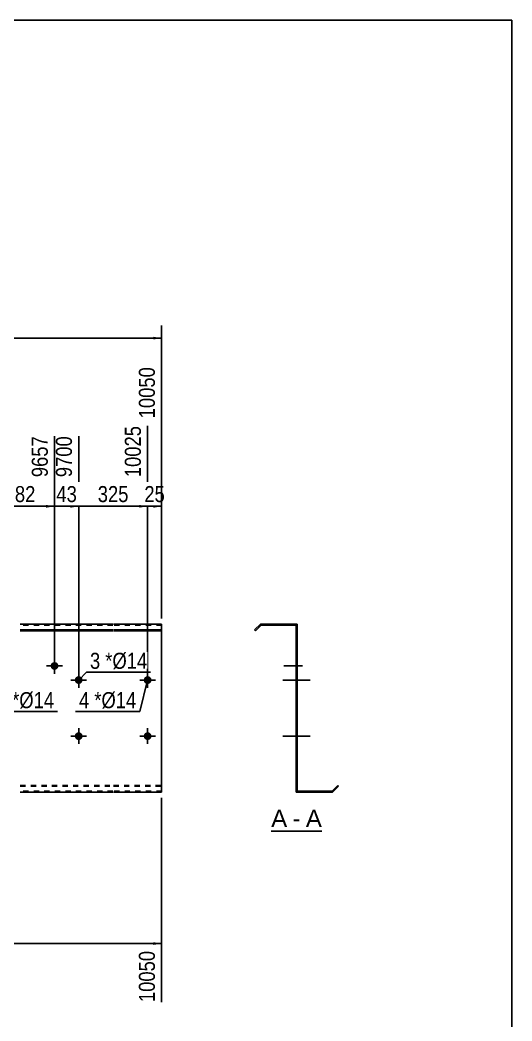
# Model space of a CAD drawing. Header units: millimetres. Extents: x -71 to 331, y -154 to 123.
# Drawn here: x 243.5 to 331.2, y -55.8 to 122.8 of the extents above; entities that cross this region are included whole.
import ezdxf

# ---------------------------------------------------------------- set-up
doc = ezdxf.new("R2010")
doc.units = ezdxf.units.MM
doc.linetypes.add('DXK_LINE_DOT1', pattern=[1.8814, 0.9407, -0.9407])
doc.styles.add('Arial', font='ARIAL.TTF', dxfattribs={"height": 0.2})
doc.styles.add('Arial Narrow', font='ARIALN.TTF', dxfattribs={"height": 0.2})

# ---------------------------------------------------------------- blocks, each defined once
blk = doc.blocks.new('Unknown-629084433-2157')
at = {"color": 5, "linetype": 'Continuous'}
for p, q in [((331.25, 122.75), (-68.75, 122.75)), ((331.25, -154.25), (331.25, 122.75))]:
    blk.add_line(p, q, dxfattribs=at)
blk = doc.blocks.new('Unknown-629084433-12 - 1245')
at = {"color": 7, "linetype": 'Continuous'}
blk.add_line((288.32, -21.95), (297.35, -21.95), dxfattribs=at)
at = {"color": 0, "linetype": 'Continuous'}
for points in [[(291.16, -21.2), (291.16, -18), (288.32, -18), (288.32, -21.2)], [(293.54, -21.2), (293.54, -18), (292.12, -18), (292.12, -21.2)], [(297.35, -21.2), (297.35, -18), (294.5, -18), (294.5, -21.2)]]:
    blk.add_wipeout(points, dxfattribs=at)
at = {"color": 96, "linetype": 'Continuous', "style": 'Arial'}
for s, p in [('A', (288.32, -21.2)), ('A', (294.5, -21.2)), ('-', (292.12, -21.2))]:
    blk.add_text(s, height=3.06, dxfattribs=at).set_placement(p)
blk = doc.blocks.new('Bolt-629084433-1223 - 1203')
at = {"linetype": 'Continuous'}
blk.add_hatch(color=3, dxfattribs=at).paths.add_polyline_path([(248.98, 7.53, -1), (250.38, 7.53, -1)])
at = {"color": 3, "linetype": 'Continuous'}
for p, q in [((249.68, 6.13), (249.68, 8.93)), ((248.28, 7.53), (251.08, 7.53))]:
    blk.add_line(p, q, dxfattribs=at)
blk = doc.blocks.new('Part-629084433-1218 - 1203')
at = {"color": 2, "linetype": 'Continuous'}
for p, q in [((260.09, 15), (243.58, 15)), ((268.78, 15), (260.19, 15)), ((268.78, 13.94), (268.78, 15)), ((243.58, 13.94), (260.09, 13.94)), ((243.58, 13.81), (260.09, 13.81)), ((260.19, 13.94), (268.78, 13.94)), ((260.19, 13.81), (268.78, 13.81)), ((268.78, -15), (268.78, 13.94)), ((260.09, -15), (243.58, -15)), ((268.78, -15), (260.19, -15))]:
    blk.add_line(p, q, dxfattribs=at)
at = {"color": 7, "linetype": 'DXK_LINE_DOT1'}
for p, q in [((260.09, 14.82), (243.58, 14.82)), ((268.78, 14.82), (260.19, 14.82)), ((243.58, -13.81), (260.09, -13.81)), ((243.58, -13.94), (260.09, -13.94)), ((260.19, -13.81), (268.78, -13.81)), ((260.19, -13.94), (268.78, -13.94)), ((260.09, -14.82), (243.58, -14.82)), ((268.78, -14.82), (260.19, -14.82))]:
    blk.add_line(p, q, dxfattribs=at)
blk = doc.blocks.new('Bolt-629084433-1232 - 1203')
at = {"linetype": 'Continuous'}
blk.add_hatch(color=3, dxfattribs=at).paths.add_polyline_path([(253.29, 5, -1), (254.69, 5, -1)])
at = {"color": 3, "linetype": 'Continuous'}
for p, q in [((253.99, 3.6), (253.99, 6.4)), ((252.59, 5), (255.39, 5))]:
    blk.add_line(p, q, dxfattribs=at)
blk = doc.blocks.new('Bolt-629084433-1233 - 1203')
at = {"linetype": 'Continuous'}
blk.add_hatch(color=3, dxfattribs=at).paths.add_polyline_path([(254.69, -5, -1), (253.29, -5, -1)])
at = {"color": 3, "linetype": 'Continuous'}
for p, q in [((255.39, -5), (252.59, -5)), ((253.99, -3.6), (253.99, -6.4))]:
    blk.add_line(p, q, dxfattribs=at)
blk = doc.blocks.new('Bolt-629084433-1234 - 1203')
at = {"linetype": 'Continuous'}
for points in [[(197.79, 5, -1), (199.19, 5, -1)], [(265.58, 5, -1), (266.98, 5, -1)]]:
    blk.add_hatch(color=3, dxfattribs=at).paths.add_polyline_path(points)
at = {"color": 3, "linetype": 'Continuous'}
for p, q in [((198.49, 3.6), (198.49, 6.4)), ((266.28, 3.6), (266.28, 6.4)), ((199.89, 5), (197.09, 5)), ((267.68, 5), (264.88, 5))]:
    blk.add_line(p, q, dxfattribs=at)
blk = doc.blocks.new('Bolt-629084433-1235 - 1203')
at = {"linetype": 'Continuous'}
for points in [[(197.79, -5, -1), (199.19, -5, -1)], [(265.58, -5, -1), (266.98, -5, -1)]]:
    blk.add_hatch(color=3, dxfattribs=at).paths.add_polyline_path(points)
at = {"color": 3, "linetype": 'Continuous'}
for p, q in [((199.89, -5), (197.09, -5)), ((198.49, -6.4), (198.49, -3.6)), ((267.68, -5), (264.88, -5)), ((266.28, -6.4), (266.28, -3.6))]:
    blk.add_line(p, q, dxfattribs=at)
blk = doc.blocks.new('Bolt-629084433-1248 - 1245')
at = {"linetype": 'Continuous'}
blk.add_hatch(color=3, dxfattribs=at).paths.add_polyline_path([(292.74, 8.23), (292.74, 6.83), (292.92, 6.83), (292.92, 8.23)])
at = {"color": 3, "linetype": 'Continuous'}
for p, q in [((293.87, 7.53), (290.57, 7.53)), ((292.92, 8.23), (292.74, 8.23)), ((292.92, 6.83), (292.74, 6.83))]:
    blk.add_line(p, q, dxfattribs=at)
blk = doc.blocks.new('Bolt-629084433-1264 - 1245')
at = {"linetype": 'Continuous'}
blk.add_hatch(color=3, dxfattribs=at).paths.add_polyline_path([(292.74, -4.3), (292.74, -5.7), (292.92, -5.7), (292.92, -4.3)])
blk.add_hatch(color=3, dxfattribs=at).paths.add_polyline_path([(292.74, -4.3), (292.74, -5.7), (292.92, -5.7), (292.92, -4.3)])
at = {"color": 3, "linetype": 'Continuous'}
for p, q in [((291.94, -5), (295.24, -5)), ((291.94, -5), (295.24, -5)), ((292.74, -4.3), (292.92, -4.3)), ((292.74, -4.3), (292.92, -4.3)), ((292.74, -5.7), (292.92, -5.7)), ((292.74, -5.7), (292.92, -5.7))]:
    blk.add_line(p, q, dxfattribs=at)
blk = doc.blocks.new('Part-629084433-1247 - 1245')
at = {"color": 2, "linetype": 'Continuous'}
for p, q in [((286.42, 15), (285.36, 13.94)), ((286.5, 14.82), (285.49, 13.81)), ((286.42, 15), (292.92, 15)), ((286.5, 14.82), (292.74, 14.82)), ((292.74, 14.82), (292.74, -15)), ((292.92, -14.82), (292.92, 15)), ((285.36, 13.94), (285.49, 13.81)), ((299.17, -14.82), (300.17, -13.81)), ((299.24, -15), (300.3, -13.94)), ((300.3, -13.94), (300.17, -13.81)), ((299.24, -15), (292.74, -15)), ((299.17, -14.82), (292.92, -14.82))]:
    blk.add_line(p, q, dxfattribs=at)
blk = doc.blocks.new('Bolt-629084433-1249 - 1245')
at = {"linetype": 'Continuous'}
blk.add_hatch(color=3, dxfattribs=at).paths.add_polyline_path([(292.92, -5.7), (292.92, -4.3), (292.74, -4.3), (292.74, -5.7)])
at = {"color": 3, "linetype": 'Continuous'}
for p, q in [((292.92, -4.3), (292.74, -4.3)), ((293.72, -5), (292.74, -5)), ((292.92, -5.7), (292.74, -5.7))]:
    blk.add_line(p, q, dxfattribs=at)
blk = doc.blocks.new('Bolt-629084433-1250 - 1245')
at = {"linetype": 'Continuous'}
for points in [[(292.74, 5.7), (292.74, 4.3), (292.92, 4.3), (292.92, 5.7)], [(292.74, 5.7), (292.74, 4.3), (292.92, 4.3), (292.92, 5.7)], [(292.74, 5.7), (292.74, 4.3), (292.92, 4.3), (292.92, 5.7)], [(292.74, -4.3), (292.74, -5.7), (292.92, -5.7), (292.92, -4.3)], [(292.74, -4.3), (292.74, -5.7), (292.92, -5.7), (292.92, -4.3)], [(292.74, -4.3), (292.74, -5.7), (292.92, -5.7), (292.92, -4.3)]]:
    blk.add_hatch(color=3, dxfattribs=at).paths.add_polyline_path(points)
at = {"color": 3, "linetype": 'Continuous'}
for p, q in [((292.92, 5.7), (292.74, 5.7)), ((292.92, 5.7), (292.74, 5.7)), ((292.92, 5.7), (292.74, 5.7)), ((294.22, 5), (290.42, 5)), ((294.22, 5), (290.42, 5)), ((294.22, 5), (290.42, 5)), ((292.92, 4.3), (292.74, 4.3)), ((292.92, 4.3), (292.74, 4.3)), ((292.92, 4.3), (292.74, 4.3)), ((294.22, -5), (290.42, -5)), ((294.22, -5), (290.42, -5)), ((294.22, -5), (290.42, -5)), ((292.92, -4.3), (292.74, -4.3)), ((292.92, -4.3), (292.74, -4.3)), ((292.92, -4.3), (292.74, -4.3)), ((292.92, -5.7), (292.74, -5.7)), ((292.92, -5.7), (292.74, -5.7)), ((292.92, -5.7), (292.74, -5.7))]:
    blk.add_line(p, q, dxfattribs=at)
blk = doc.blocks.new('Bolt-629084433-1251 - 1245')
at = {"linetype": 'Continuous'}
blk.add_hatch(color=3, dxfattribs=at).paths.add_polyline_path([(292.74, 8.23), (292.74, 6.83), (292.92, 6.83), (292.92, 8.23)])
at = {"color": 3, "linetype": 'Continuous'}
for p, q in [((293.87, 7.53), (290.57, 7.53)), ((292.92, 8.23), (292.74, 8.23)), ((292.92, 6.83), (292.74, 6.83))]:
    blk.add_line(p, q, dxfattribs=at)
blk = doc.blocks.new('Bolt-629084433-1252 - 1245')
at = {"linetype": 'Continuous'}
blk.add_hatch(color=3, dxfattribs=at).paths.add_polyline_path([(292.74, 8.23), (292.74, 6.83), (292.92, 6.83), (292.92, 8.23)])
at = {"color": 3, "linetype": 'Continuous'}
for p, q in [((293.87, 7.53), (290.57, 7.53)), ((292.92, 8.23), (292.74, 8.23)), ((292.92, 6.83), (292.74, 6.83))]:
    blk.add_line(p, q, dxfattribs=at)
blk = doc.blocks.new('Bolt-629084433-1253 - 1245')
at = {"linetype": 'Continuous'}
blk.add_hatch(color=3, dxfattribs=at).paths.add_polyline_path([(292.92, -5.7), (292.92, -4.3), (292.74, -4.3), (292.74, -5.7)])
at = {"color": 3, "linetype": 'Continuous'}
for p, q in [((292.92, -4.3), (292.74, -4.3)), ((293.72, -5), (292.74, -5)), ((292.92, -5.7), (292.74, -5.7))]:
    blk.add_line(p, q, dxfattribs=at)
blk = doc.blocks.new('Bolt-629084433-1254 - 1245')
at = {"linetype": 'Continuous'}
for points in [[(292.74, 5.7), (292.74, 4.3), (292.92, 4.3), (292.92, 5.7)], [(292.74, 5.7), (292.74, 4.3), (292.92, 4.3), (292.92, 5.7)], [(292.74, 5.7), (292.74, 4.3), (292.92, 4.3), (292.92, 5.7)], [(292.74, -4.3), (292.74, -5.7), (292.92, -5.7), (292.92, -4.3)], [(292.74, -4.3), (292.74, -5.7), (292.92, -5.7), (292.92, -4.3)], [(292.74, -4.3), (292.74, -5.7), (292.92, -5.7), (292.92, -4.3)]]:
    blk.add_hatch(color=3, dxfattribs=at).paths.add_polyline_path(points)
at = {"color": 3, "linetype": 'Continuous'}
for p, q in [((292.92, 5.7), (292.74, 5.7)), ((292.92, 5.7), (292.74, 5.7)), ((292.92, 5.7), (292.74, 5.7)), ((294.22, 5), (290.42, 5)), ((294.22, 5), (290.42, 5)), ((294.22, 5), (290.42, 5)), ((292.92, 4.3), (292.74, 4.3)), ((292.92, 4.3), (292.74, 4.3)), ((292.92, 4.3), (292.74, 4.3)), ((294.22, -5), (290.42, -5)), ((294.22, -5), (290.42, -5)), ((294.22, -5), (290.42, -5)), ((292.92, -4.3), (292.74, -4.3)), ((292.92, -4.3), (292.74, -4.3)), ((292.92, -4.3), (292.74, -4.3)), ((292.92, -5.7), (292.74, -5.7)), ((292.92, -5.7), (292.74, -5.7)), ((292.92, -5.7), (292.74, -5.7))]:
    blk.add_line(p, q, dxfattribs=at)
blk = doc.blocks.new('Bolt-629084433-1255 - 1245')
at = {"linetype": 'Continuous'}
for points in [[(292.92, 4.3), (292.92, 5.7), (292.74, 5.7), (292.74, 4.3)], [(292.92, -5.7), (292.92, -4.3), (292.74, -4.3), (292.74, -5.7)]]:
    blk.add_hatch(color=3, dxfattribs=at).paths.add_polyline_path(points)
at = {"color": 3, "linetype": 'Continuous'}
for p, q in [((292.92, 5.7), (292.74, 5.7)), ((292.92, 5), (290.74, 5)), ((292.92, 4.3), (292.74, 4.3)), ((292.92, -5), (290.74, -5)), ((292.92, -4.3), (292.74, -4.3)), ((292.92, -5.7), (292.74, -5.7))]:
    blk.add_line(p, q, dxfattribs=at)
blk = doc.blocks.new('Bolt-629084433-1256 - 1245')
at = {"linetype": 'Continuous'}
blk.add_hatch(color=3, dxfattribs=at).paths.add_polyline_path([(292.74, 5.7), (292.74, 4.3), (292.92, 4.3), (292.92, 5.7)])
at = {"color": 3, "linetype": 'Continuous'}
for p, q in [((292.92, 5.7), (292.74, 5.7)), ((293.87, 5), (290.57, 5)), ((292.92, 4.3), (292.74, 4.3))]:
    blk.add_line(p, q, dxfattribs=at)
blk = doc.blocks.new('Bolt-629084433-1257 - 1245')
at = {"linetype": 'Continuous'}
blk.add_hatch(color=3, dxfattribs=at).paths.add_polyline_path([(292.92, -5.7), (292.92, -4.3), (292.74, -4.3), (292.74, -5.7)])
blk.add_hatch(color=3, dxfattribs=at).paths.add_polyline_path([(292.92, -5.7), (292.92, -4.3), (292.74, -4.3), (292.74, -5.7)])
at = {"color": 3, "linetype": 'Continuous'}
for p, q in [((291.99, -5), (294.74, -5)), ((291.99, -5), (294.74, -5)), ((292.74, -4.3), (292.92, -4.3)), ((292.74, -4.3), (292.92, -4.3)), ((292.74, -5.7), (292.92, -5.7)), ((292.74, -5.7), (292.92, -5.7))]:
    blk.add_line(p, q, dxfattribs=at)
blk = doc.blocks.new('Bolt-629084433-1258 - 1245')
at = {"linetype": 'Continuous'}
blk.add_hatch(color=3, dxfattribs=at).paths.add_polyline_path([(292.92, -5.7), (292.92, -4.3), (292.74, -4.3), (292.74, -5.7)])
blk.add_hatch(color=3, dxfattribs=at).paths.add_polyline_path([(292.92, -5.7), (292.92, -4.3), (292.74, -4.3), (292.74, -5.7)])
at = {"color": 3, "linetype": 'Continuous'}
for p, q in [((291.99, -5), (294.74, -5)), ((291.99, -5), (294.74, -5)), ((292.74, -4.3), (292.92, -4.3)), ((292.74, -4.3), (292.92, -4.3)), ((292.74, -5.7), (292.92, -5.7)), ((292.74, -5.7), (292.92, -5.7))]:
    blk.add_line(p, q, dxfattribs=at)
blk = doc.blocks.new('Bolt-629084433-1259 - 1245')
at = {"linetype": 'Continuous'}
blk.add_hatch(color=3, dxfattribs=at).paths.add_polyline_path([(292.92, -5.7), (292.92, -4.3), (292.74, -4.3), (292.74, -5.7)])
blk.add_hatch(color=3, dxfattribs=at).paths.add_polyline_path([(292.92, -5.7), (292.92, -4.3), (292.74, -4.3), (292.74, -5.7)])
at = {"color": 3, "linetype": 'Continuous'}
for p, q in [((291.99, -5), (294.74, -5)), ((291.99, -5), (294.74, -5)), ((292.74, -4.3), (292.92, -4.3)), ((292.74, -4.3), (292.92, -4.3)), ((292.74, -5.7), (292.92, -5.7)), ((292.74, -5.7), (292.92, -5.7))]:
    blk.add_line(p, q, dxfattribs=at)
blk = doc.blocks.new('Bolt-629084433-1260 - 1245')
at = {"linetype": 'Continuous'}
blk.add_hatch(color=3, dxfattribs=at).paths.add_polyline_path([(292.92, -5.7), (292.92, -4.3), (292.74, -4.3), (292.74, -5.7)])
blk.add_hatch(color=3, dxfattribs=at).paths.add_polyline_path([(292.92, -5.7), (292.92, -4.3), (292.74, -4.3), (292.74, -5.7)])
at = {"color": 3, "linetype": 'Continuous'}
for p, q in [((291.99, -5), (294.74, -5)), ((291.99, -5), (294.74, -5)), ((292.74, -4.3), (292.92, -4.3)), ((292.74, -4.3), (292.92, -4.3)), ((292.74, -5.7), (292.92, -5.7)), ((292.74, -5.7), (292.92, -5.7))]:
    blk.add_line(p, q, dxfattribs=at)
blk = doc.blocks.new('Bolt-629084433-1261 - 1245')
at = {"linetype": 'Continuous'}
blk.add_hatch(color=3, dxfattribs=at).paths.add_polyline_path([(292.74, 5.7), (292.74, 4.3), (292.92, 4.3), (292.92, 5.7)])
at = {"color": 3, "linetype": 'Continuous'}
for p, q in [((292.92, 5.7), (292.74, 5.7)), ((293.87, 5), (290.57, 5)), ((292.92, 4.3), (292.74, 4.3))]:
    blk.add_line(p, q, dxfattribs=at)
blk = doc.blocks.new('Bolt-629084433-1262 - 1245')
at = {"linetype": 'Continuous'}
blk.add_hatch(color=3, dxfattribs=at).paths.add_polyline_path([(292.92, -5.7), (292.92, -4.3), (292.74, -4.3), (292.74, -5.7)])
at = {"color": 3, "linetype": 'Continuous'}
for p, q in [((292.92, -4.3), (292.74, -4.3)), ((293.72, -5), (292.74, -5)), ((292.92, -5.7), (292.74, -5.7))]:
    blk.add_line(p, q, dxfattribs=at)
blk = doc.blocks.new('Bolt-629084433-1263 - 1245')
at = {"linetype": 'Continuous'}
blk.add_hatch(color=3, dxfattribs=at).paths.add_polyline_path([(292.74, 5.7), (292.74, 4.3), (292.92, 4.3), (292.92, 5.7)])
blk.add_hatch(color=3, dxfattribs=at).paths.add_polyline_path([(292.74, 5.7), (292.74, 4.3), (292.92, 4.3), (292.92, 5.7)])
at = {"color": 3, "linetype": 'Continuous'}
for p, q in [((292.74, 5.7), (292.92, 5.7)), ((292.74, 5.7), (292.92, 5.7)), ((291.94, 5), (295.24, 5)), ((291.94, 5), (295.24, 5)), ((292.74, 4.3), (292.92, 4.3)), ((292.74, 4.3), (292.92, 4.3))]:
    blk.add_line(p, q, dxfattribs=at)
blk = doc.blocks.new('Bolt-629084433-1265 - 1245')
at = {"linetype": 'Continuous'}
blk.add_hatch(color=3, dxfattribs=at).paths.add_polyline_path([(292.74, 5.7), (292.74, 4.3), (292.92, 4.3), (292.92, 5.7)])
at = {"color": 3, "linetype": 'Continuous'}
for p, q in [((292.92, 5.7), (292.74, 5.7)), ((293.87, 5), (290.57, 5)), ((292.92, 4.3), (292.74, 4.3))]:
    blk.add_line(p, q, dxfattribs=at)
blk = doc.blocks.new('Bolt-629084433-1266 - 1245')
at = {"linetype": 'Continuous'}
blk.add_hatch(color=3, dxfattribs=at).paths.add_polyline_path([(292.92, -5.7), (292.92, -4.3), (292.74, -4.3), (292.74, -5.7)])
at = {"color": 3, "linetype": 'Continuous'}
for p, q in [((292.92, -4.3), (292.74, -4.3)), ((293.72, -5), (292.74, -5)), ((292.92, -5.7), (292.74, -5.7))]:
    blk.add_line(p, q, dxfattribs=at)
blk = doc.blocks.new('Bolt-629084433-1267 - 1245')
at = {"linetype": 'Continuous'}
blk.add_hatch(color=3, dxfattribs=at).paths.add_polyline_path([(292.74, 5.7), (292.74, 4.3), (292.92, 4.3), (292.92, 5.7)])
blk.add_hatch(color=3, dxfattribs=at).paths.add_polyline_path([(292.74, 5.7), (292.74, 4.3), (292.92, 4.3), (292.92, 5.7)])
at = {"color": 3, "linetype": 'Continuous'}
for p, q in [((292.74, 5.7), (292.92, 5.7)), ((292.74, 5.7), (292.92, 5.7)), ((291.94, 5), (295.24, 5)), ((291.94, 5), (295.24, 5)), ((292.74, 4.3), (292.92, 4.3)), ((292.74, 4.3), (292.92, 4.3))]:
    blk.add_line(p, q, dxfattribs=at)
blk = doc.blocks.new('Bolt-629084433-1268 - 1245')
at = {"linetype": 'Continuous'}
blk.add_hatch(color=3, dxfattribs=at).paths.add_polyline_path([(292.74, -4.3), (292.74, -5.7), (292.92, -5.7), (292.92, -4.3)])
blk.add_hatch(color=3, dxfattribs=at).paths.add_polyline_path([(292.74, -4.3), (292.74, -5.7), (292.92, -5.7), (292.92, -4.3)])
at = {"color": 3, "linetype": 'Continuous'}
for p, q in [((291.94, -5), (295.24, -5)), ((291.94, -5), (295.24, -5)), ((292.74, -4.3), (292.92, -4.3)), ((292.74, -4.3), (292.92, -4.3)), ((292.74, -5.7), (292.92, -5.7)), ((292.74, -5.7), (292.92, -5.7))]:
    blk.add_line(p, q, dxfattribs=at)
blk = doc.blocks.new('Bolt-629084433-1269 - 1245')
at = {"linetype": 'Continuous'}
blk.add_hatch(color=3, dxfattribs=at).paths.add_polyline_path([(292.92, -5.7), (292.92, -4.3), (292.74, -4.3), (292.74, -5.7)])
blk.add_hatch(color=3, dxfattribs=at).paths.add_polyline_path([(292.92, -5.7), (292.92, -4.3), (292.74, -4.3), (292.74, -5.7)])
at = {"color": 3, "linetype": 'Continuous'}
for p, q in [((291.99, -5), (294.74, -5)), ((291.99, -5), (294.74, -5)), ((292.74, -4.3), (292.92, -4.3)), ((292.74, -4.3), (292.92, -4.3)), ((292.74, -5.7), (292.92, -5.7)), ((292.74, -5.7), (292.92, -5.7))]:
    blk.add_line(p, q, dxfattribs=at)
blk = doc.blocks.new('StraightDimension-629084433-1289 - 1203')
at = {"linetype": 'Continuous'}
blk.add_hatch(color=7, dxfattribs=at).paths.add_polyline_path([(267.28, -41.75), (268.78, -42), (267.28, -42.25)])
at = {"color": 7, "linetype": 'Continuous'}
for p, q in [((186.39, -6), (186.39, -50.61)), ((268.78, -16), (268.78, -52.44)), ((186.39, -42), (268.78, -42))]:
    blk.add_line(p, q, dxfattribs=at)
at = {"color": 0}
blk.add_wipeout([(231.84, -41.85), (231.84, -37.65), (223.33, -37.65), (223.33, -41.85)], dxfattribs=at)
at = {"color": 0, "linetype": 'Continuous'}
blk.add_wipeout([(268.18, -42.7), (263.98, -42.7), (263.98, -53.04), (268.18, -53.04)], dxfattribs=at)
at = {"color": 3, "style": 'Arial Narrow'}
blk.add_text('2325', height=2.863, dxfattribs=at).set_placement((223.93, -41.25))
at = {"color": 3, "linetype": 'Continuous', "style": 'Arial Narrow'}
blk.add_text('10050', height=2.863, rotation=90.0002, dxfattribs=at).set_placement((267.58, -52.44))
blk = doc.blocks.new('StraightDimension-629084433-1377 - 1203')
at = {"linetype": 'Continuous'}
blk.add_hatch(color=7, dxfattribs=at).paths.add_polyline_path([(264.78, 36.25), (266.28, 36), (264.78, 35.75)])
at = {"color": 7, "linetype": 'Continuous'}
for p, q in [((266.28, 6), (266.28, 50.34)), ((253.99, 6), (253.99, 48.51)), ((253.99, 36), (266.28, 36))]:
    blk.add_line(p, q, dxfattribs=at)
at = {"color": 0}
blk.add_wipeout([(263.48, 36.15), (263.48, 40.35), (256.79, 40.35), (256.79, 36.15)], dxfattribs=at)
at = {"color": 3, "style": 'Arial Narrow'}
blk.add_text('325', height=2.863, dxfattribs=at).set_placement((257.39, 36.75))
at = {"color": 0, "linetype": 'Continuous'}
blk.add_wipeout([(265.68, 50.94), (261.48, 50.94), (261.48, 40.6), (265.68, 40.6)], dxfattribs=at)
at = {"color": 3, "linetype": 'Continuous', "style": 'Arial Narrow'}
blk.add_text('10025', height=2.863, rotation=90.0002, dxfattribs=at).set_placement((265.08, 41.2))
blk = doc.blocks.new('StraightDimension-629084433-1376 - 1203')
at = {"linetype": 'Continuous'}
blk.add_hatch(color=7, dxfattribs=at).paths.add_polyline_path([(267.28, 36.25), (268.78, 36), (267.28, 35.75)])
at = {"color": 7, "linetype": 'Continuous'}
for p, q in [((268.78, 16), (268.78, 60.84)), ((266.28, 6), (266.28, 50.34)), ((266.28, 36), (268.78, 36))]:
    blk.add_line(p, q, dxfattribs=at)
at = {"color": 0, "linetype": 'Continuous'}
blk.add_wipeout([(268.18, 61.44), (263.98, 61.44), (263.98, 51.1), (268.18, 51.1)], dxfattribs=at)
at = {"color": 0}
blk.add_wipeout([(269.96, 36.15), (269.96, 40.35), (265.1, 40.35), (265.1, 36.15)], dxfattribs=at)
at = {"color": 3, "linetype": 'Continuous', "style": 'Arial Narrow'}
blk.add_text('10050', height=2.863, rotation=90.0002, dxfattribs=at).set_placement((267.58, 51.7))
at = {"color": 3, "style": 'Arial Narrow'}
blk.add_text('25', height=2.863, dxfattribs=at).set_placement((265.7, 36.75))
blk = doc.blocks.new('StraightDimension-629084433-1378 - 1203')
at = {"linetype": 'Continuous'}
blk.add_hatch(color=7, dxfattribs=at).paths.add_polyline_path([(252.49, 36.25), (253.99, 36), (252.49, 35.75)])
at = {"color": 7, "linetype": 'Continuous'}
for p, q in [((249.68, 8.53), (249.68, 48.51)), ((253.99, 6), (253.99, 48.51)), ((249.68, 36), (253.99, 36))]:
    blk.add_line(p, q, dxfattribs=at)
at = {"color": 0}
blk.add_wipeout([(254.26, 36.15), (254.26, 40.35), (249.41, 40.35), (249.41, 36.15)], dxfattribs=at)
at = {"color": 3, "style": 'Arial Narrow'}
blk.add_text('43', height=2.863, dxfattribs=at).set_placement((250.01, 36.75))
at = {"color": 0, "linetype": 'Continuous'}
blk.add_wipeout([(253.39, 49.11), (249.19, 49.11), (249.19, 40.6), (253.39, 40.6)], dxfattribs=at)
at = {"color": 3, "linetype": 'Continuous', "style": 'Arial Narrow'}
blk.add_text('9700', height=2.863, rotation=90.0002, dxfattribs=at).set_placement((252.79, 41.2))
blk = doc.blocks.new('StraightDimension-629084433-1379 - 1203')
at = {"linetype": 'Continuous'}
blk.add_hatch(color=7, dxfattribs=at).paths.add_polyline_path([(248.18, 36.25), (249.68, 36), (248.18, 35.75)])
at = {"color": 7, "linetype": 'Continuous'}
for p, q in [((237.38, 6), (237.38, 48.51)), ((249.68, 8.53), (249.68, 48.51)), ((237.38, 36), (249.68, 36))]:
    blk.add_line(p, q, dxfattribs=at)
at = {"color": 0}
blk.add_wipeout([(246.87, 36.15), (246.87, 40.35), (240.19, 40.35), (240.19, 36.15)], dxfattribs=at)
at = {"color": 3, "style": 'Arial Narrow'}
blk.add_text('582', height=2.863, dxfattribs=at).set_placement((240.79, 36.75))
at = {"color": 0, "linetype": 'Continuous'}
blk.add_wipeout([(249.08, 49.11), (244.88, 49.11), (244.88, 40.6), (249.08, 40.6)], dxfattribs=at)
at = {"color": 3, "linetype": 'Continuous', "style": 'Arial Narrow'}
blk.add_text('9657', height=2.863, rotation=90.0002, dxfattribs=at).set_placement((248.48, 41.2))
blk = doc.blocks.new('StraightDimension-629084433-1462 - 1203')
at = {"linetype": 'Continuous'}
blk.add_hatch(color=7, dxfattribs=at).paths.add_polyline_path([(267.28, 66.25), (268.78, 66), (267.28, 65.75)])
at = {"color": 7, "linetype": 'Continuous'}
for p, q in [((268.78, 16), (268.78, 68.25)), ((0, 66), (268.78, 66))]:
    blk.add_line(p, q, dxfattribs=at)
blk = doc.blocks.new('MarkSet-629084433-1497 - 1203')
at = {"color": 0}
for points in [[(255.88, -0.01), (255.88, 2.99), (254.05, 2.99), (254.05, -0.01)], [(258.05, -0.01), (258.05, 2.99), (256.78, 2.99), (256.78, -0.01)]]:
    blk.add_wipeout(points, dxfattribs=at)
for points in [[(255.88, -0.01), (255.88, 2.99), (254.05, 2.99), (254.05, -0.01)], [(258.05, -0.01), (258.05, 2.99), (256.78, 2.99), (256.78, -0.01)]]:
    blk.add_wipeout(points, dxfattribs=at)
at = {"color": 3, "style": 'Arial Narrow'}
blk.add_text('4', height=2.86, dxfattribs=at).set_placement((254.05, -0.01))
at = {"color": 0}
blk.add_wipeout([(264.27, -0.01), (264.27, 2.99), (258.05, 2.99), (258.05, -0.01)], dxfattribs=at)
blk.add_wipeout([(264.27, -0.01), (264.27, 2.99), (258.05, 2.99), (258.05, -0.01)], dxfattribs=at)
at = {"color": 7, "linetype": 'Continuous'}
for p in [(266.28, 5), (253.45, -0.61)]:
    blk.add_line(p, (264.87, -0.61), dxfattribs=at)
at = {"color": 3, "style": 'Arial Narrow'}
for s, height, p in [('*', 2.86, (256.78, -0.01)), ('Ø14', 2.863, (258.05, -0.01))]:
    blk.add_text(s, height=height, dxfattribs=at).set_placement(p)
blk = doc.blocks.new('MarkSet-629084433-1491 - 1203')
at = {"color": 0}
for points in [[(257.83, 7.01), (257.83, 10.01), (256, 10.01), (256, 7.01)], [(260.01, 7.01), (260.01, 10.01), (258.73, 10.01), (258.73, 7.01)]]:
    blk.add_wipeout(points, dxfattribs=at)
for points in [[(257.83, 7.01), (257.83, 10.01), (256, 10.01), (256, 7.01)], [(260.01, 7.01), (260.01, 10.01), (258.73, 10.01), (258.73, 7.01)]]:
    blk.add_wipeout(points, dxfattribs=at)
at = {"color": 7, "linetype": 'Continuous'}
blk.add_line((253.99, 5), (255.4, 6.41), dxfattribs=at)
at = {"color": 3, "style": 'Arial Narrow'}
blk.add_text('3', height=2.86, dxfattribs=at).set_placement((256, 7.01))
at = {"color": 0}
blk.add_wipeout([(266.22, 7.01), (266.22, 10.01), (260.01, 10.01), (260.01, 7.01)], dxfattribs=at)
blk.add_wipeout([(266.22, 7.01), (266.22, 10.01), (260.01, 10.01), (260.01, 7.01)], dxfattribs=at)
at = {"color": 7, "linetype": 'Continuous'}
blk.add_line((255.4, 6.41), (266.82, 6.41), dxfattribs=at)
at = {"color": 3, "style": 'Arial Narrow'}
for s, height, p in [('*', 2.86, (258.73, 7.01)), ('Ø14', 2.863, (260.01, 7.01))]:
    blk.add_text(s, height=height, dxfattribs=at).set_placement(p)
blk = doc.blocks.new('Mark-629084433-1507 - 1203')
at = {"color": 0}
for points in [[(241.23, -0.01), (241.23, 2.99), (239.4, 2.99), (239.4, -0.01)], [(243.4, -0.01), (243.4, 2.99), (242.13, 2.99), (242.13, -0.01)]]:
    blk.add_wipeout(points, dxfattribs=at)
for points in [[(241.23, -0.01), (241.23, 2.99), (239.4, 2.99), (239.4, -0.01)], [(243.4, -0.01), (243.4, 2.99), (242.13, 2.99), (242.13, -0.01)]]:
    blk.add_wipeout(points, dxfattribs=at)
at = {"color": 7, "linetype": 'Continuous'}
blk.add_line((237.38, 5), (238.8, -0.61), dxfattribs=at)
at = {"color": 3, "style": 'Arial Narrow'}
blk.add_text('6', height=2.86, dxfattribs=at).set_placement((239.4, -0.01))
at = {"color": 0}
blk.add_wipeout([(249.62, -0.01), (249.62, 2.99), (243.4, 2.99), (243.4, -0.01)], dxfattribs=at)
blk.add_wipeout([(249.62, -0.01), (249.62, 2.99), (243.4, 2.99), (243.4, -0.01)], dxfattribs=at)
at = {"color": 7, "linetype": 'Continuous'}
blk.add_line((238.8, -0.61), (250.22, -0.61), dxfattribs=at)
at = {"color": 3, "style": 'Arial Narrow'}
for s, height, p in [('*', 2.86, (242.13, -0.01)), ('Ø14', 2.863, (243.4, -0.01))]:
    blk.add_text(s, height=height, dxfattribs=at).set_placement(p)

msp = doc.modelspace()

# ---------------------------------------------------------------- block references
for name in ['Unknown-629084433-2157', 'Part-629084433-1218 - 1203', 'Part-629084433-1247 - 1245', 'Bolt-629084433-1223 - 1203', 'Bolt-629084433-1248 - 1245', 'Bolt-629084433-1251 - 1245', 'Bolt-629084433-1252 - 1245', 'Bolt-629084433-1234 - 1203', 'Bolt-629084433-1232 - 1203', 'Bolt-629084433-1250 - 1245', 'Bolt-629084433-1254 - 1245', 'Bolt-629084433-1256 - 1245', 'Bolt-629084433-1261 - 1245', 'Bolt-629084433-1265 - 1245', 'Bolt-629084433-1255 - 1245', 'Bolt-629084433-1263 - 1245', 'Bolt-629084433-1267 - 1245', 'Bolt-629084433-1235 - 1203', 'Bolt-629084433-1233 - 1203', 'Bolt-629084433-1264 - 1245', 'Bolt-629084433-1268 - 1245', 'Bolt-629084433-1257 - 1245', 'Bolt-629084433-1258 - 1245', 'Bolt-629084433-1259 - 1245', 'Bolt-629084433-1260 - 1245', 'Bolt-629084433-1269 - 1245', 'Bolt-629084433-1249 - 1245', 'Bolt-629084433-1253 - 1245', 'Bolt-629084433-1262 - 1245', 'Bolt-629084433-1266 - 1245']:
    msp.add_blockref(name, (0, 0))

# ---------------------------------------------------------------- next in the draw order: block references
for name in ['StraightDimension-629084433-1377 - 1203', 'Mark-629084433-1507 - 1203', 'MarkSet-629084433-1497 - 1203', 'StraightDimension-629084433-1289 - 1203', 'Unknown-629084433-12 - 1245']:
    msp.add_blockref(name, (0, 0))

# ---------------------------------------------------------------- next in the draw order: block references
for name in ['StraightDimension-629084433-1376 - 1203', 'StraightDimension-629084433-1378 - 1203']:
    msp.add_blockref(name, (0, 0))

# ---------------------------------------------------------------- next in the draw order: block references
for name in ['StraightDimension-629084433-1379 - 1203', 'MarkSet-629084433-1491 - 1203']:
    msp.add_blockref(name, (0, 0))

# ---------------------------------------------------------------- next in the draw order: block references
msp.add_blockref('StraightDimension-629084433-1462 - 1203', (0, 0))

doc.saveas('drawing.dxf')
